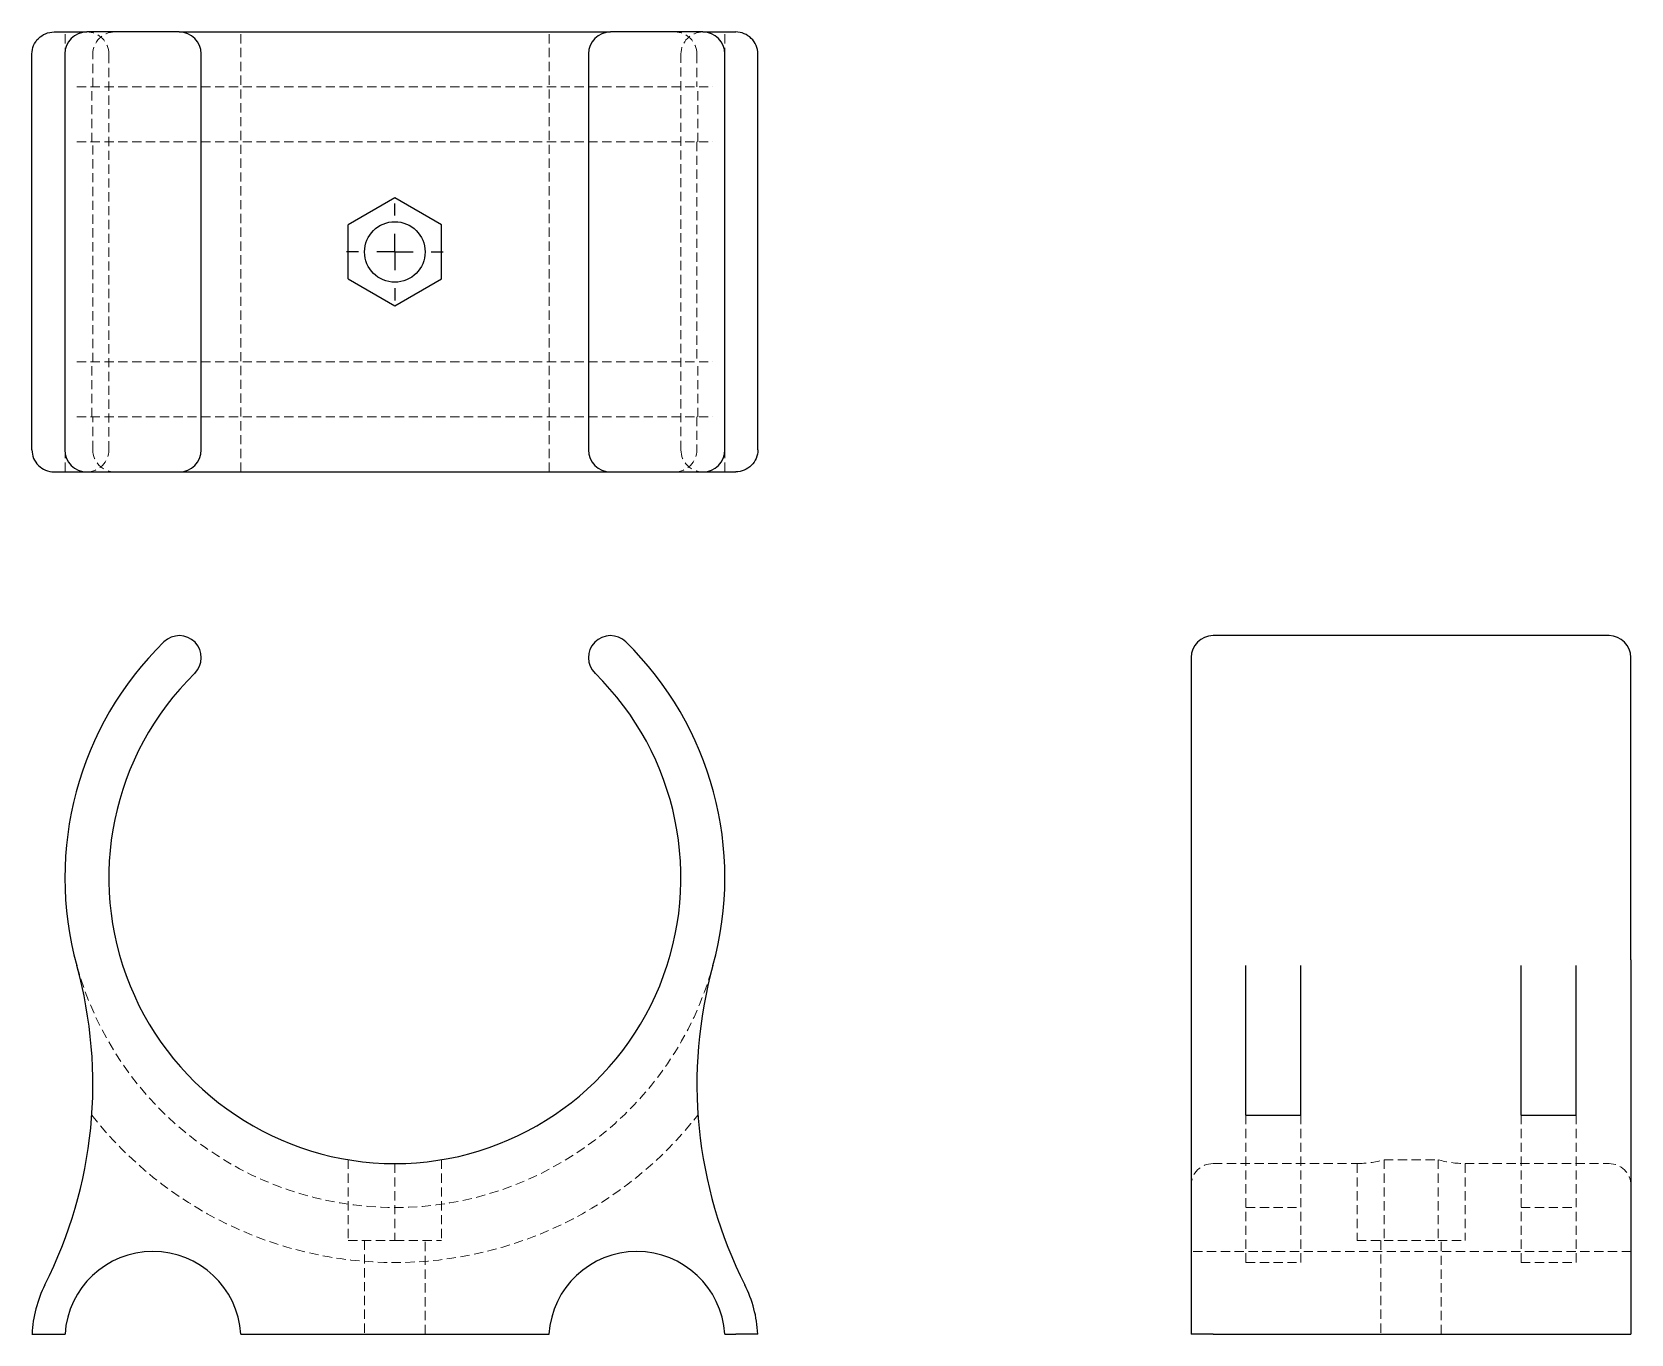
# Model space of a CAD drawing. Header units: millimetres. Extents: x 33 to 253, y 9 to 188.
import ezdxf

# ---------------------------------------------------------------- set-up
doc = ezdxf.new("R2010")
doc.units = ezdxf.units.MM
doc.linetypes.add('HIDDEN', pattern=[1.905, 1.27, -0.635])
doc.layers.add('10', color=7, linetype='Continuous')

# ---------------------------------------------------------------- blocks, each defined once
blk = doc.blocks.new('SW_CENTERMARKSYMBOL_0')
at = {"layer": '10', "color": 0}
for p, q in [((0, 5), (0, 6.67)), ((0, 0), (0, 2.5)), ((-5, 0), (-6.67, 0)), ((0, 0), (-2.5, 0)), ((0, 0), (0, -2.5)), ((0, 0), (2.5, 0)), ((5, 0), (6.67, 0)), ((0, -5), (0, -6.67))]:
    blk.add_line(p, q, dxfattribs=at)

msp = doc.modelspace()

# ---------------------------------------------------------------- linework, layer by layer
at = {"color": 7, "linetype": 'Continuous', "lineweight": 25}
for p, q in [((36.04, 188.31), (37.49, 188.31)), ((37.49, 188.31), (40.56, 188.31)), ((53.3, 188.31), (40.56, 188.31)), ((53.3, 188.31), (112.7, 188.31)), ((125.44, 188.31), (112.7, 188.31)), ((125.44, 188.31), (128.51, 188.31)), ((128.51, 188.31), (129.96, 188.31)), ((33, 130.72), (33, 185.28)), ((37.53, 185.28), (37.53, 130.72)), ((56.33, 130.72), (56.33, 185.28)), ((109.67, 185.28), (109.67, 130.72)), ((128.47, 130.72), (128.47, 185.28)), ((133, 130.72), (133, 185.28)), ((83, 165.44), (76.56, 161.72)), ((89.44, 161.72), (83, 165.44)), ((76.56, 154.28), (76.56, 161.72)), ((89.44, 154.28), (89.44, 161.72)), ((76.56, 154.28), (83, 150.56)), ((83, 150.56), (89.44, 154.28)), ((36.04, 127.69), (37.49, 127.69)), ((37.49, 127.69), (40.56, 127.69)), ((40.56, 127.69), (53.3, 127.69)), ((53.3, 127.69), (112.7, 127.69)), ((112.7, 127.69), (125.44, 127.69)), ((125.44, 127.69), (128.51, 127.69)), ((128.51, 127.69), (129.96, 127.69)), ((250.28, 105.12), (195.72, 105.12)), ((192.69, 102.09), (192.69, 60.46)), ((253.31, 60.46), (253.31, 102.09)), ((192.69, 60.46), (192.69, 14.29)), ((200.26, 39.06), (200.26, 59.65)), ((207.84, 39.06), (207.84, 59.65)), ((238.16, 39.06), (238.16, 59.65)), ((245.74, 39.06), (245.74, 59.65)), ((253.31, 60.46), (253.31, 14.29)), ((200.26, 39.06), (207.84, 39.06)), ((238.16, 39.06), (245.74, 39.06)), ((192.69, 14.29), (192.69, 8.88)), ((253.31, 14.29), (253.31, 8.88)), ((36.04, 8.88), (37.55, 8.88)), ((61.76, 8.88), (104.24, 8.88)), ((128.45, 8.88), (129.96, 8.88)), ((195.72, 8.88), (250.28, 8.88))]:
    msp.add_line(p, q, dxfattribs=at)
at = {"color": 7, "linetype": 'HIDDEN', "lineweight": 18}
for p, q in [((37.55, 127.69), (37.55, 188.31)), ((61.76, 127.69), (61.76, 188.31)), ((104.24, 127.69), (104.24, 188.31)), ((128.45, 127.69), (128.45, 188.31)), ((41.39, 180.74), (41.39, 185.28)), ((43.59, 185.28), (43.59, 130.72)), ((122.41, 130.72), (122.41, 185.28)), ((124.61, 185.28), (124.61, 180.74)), ((39.18, 180.74), (126.82, 180.74)), ((41.24, 173.16), (41.24, 180.74)), ((124.76, 173.16), (124.76, 180.74)), ((39.18, 173.16), (126.82, 173.16)), ((41.39, 142.84), (41.39, 173.16)), ((124.61, 173.16), (124.61, 142.84)), ((39.18, 142.84), (126.82, 142.84)), ((41.24, 135.26), (41.24, 142.84)), ((124.76, 135.26), (124.76, 142.84)), ((39.18, 135.26), (126.82, 135.26)), ((41.39, 130.72), (41.39, 135.26)), ((124.61, 135.26), (124.61, 130.72)), ((200.26, 18.73), (200.26, 39.06)), ((207.84, 18.73), (207.84, 39.06)), ((238.16, 18.73), (238.16, 39.06)), ((245.74, 18.73), (245.74, 39.06)), ((76.56, 32.9), (76.56, 21.76)), ((83, 32.37), (83, 21.76)), ((89.44, 32.9), (89.44, 21.76)), ((195.72, 32.37), (215.56, 32.37)), ((215.56, 32.37), (215.56, 21.76)), ((219.28, 32.9), (226.72, 32.9)), ((219.28, 32.9), (219.28, 21.76)), ((226.72, 32.9), (226.72, 21.76)), ((230.44, 32.37), (230.44, 21.76)), ((230.44, 32.37), (250.28, 32.37)), ((200.26, 26.31), (207.84, 26.31)), ((238.16, 26.31), (245.74, 26.31)), ((76.56, 21.76), (83, 21.76)), ((78.83, 21.76), (78.83, 8.88)), ((83, 21.76), (89.44, 21.76)), ((87.17, 8.88), (87.17, 21.76)), ((253.31, 20.24), (192.69, 20.24)), ((215.56, 21.76), (219.28, 21.76)), ((218.83, 21.76), (218.83, 8.88)), ((219.28, 21.76), (226.72, 21.76)), ((226.72, 21.76), (230.44, 21.76)), ((227.17, 8.88), (227.17, 21.76)), ((200.26, 18.73), (207.84, 18.73)), ((238.16, 18.73), (245.74, 18.73))]:
    msp.add_line(p, q, dxfattribs=at)
at = {"color": 7, "linetype": 'Continuous', "lineweight": 25}
msp.add_circle((83, 158), 4.17, dxfattribs=at)
for centre, radius, start, end in [((40.56, 185.28), 3.03, 90, 180), ((53.3, 185.28), 3.03, 0, 90), ((112.7, 185.28), 3.03, 90, 180), ((125.44, 185.28), 3.03, 0, 90), ((40.56, 130.72), 3.03, 180, 270), ((53.3, 130.72), 3.03, 270, 0), ((112.7, 130.72), 3.03, 180, 270), ((125.44, 130.72), 3.03, 270, 0), ((83, 71.78), 45.47, 134.4153, 195.466), ((53.3, 102.09), 3.03, 314.4153, 134.4153), ((112.7, 102.09), 3.03, 45.5847, 225.5847), ((83, 71.78), 45.47, 344.534, 45.5847), ((195.72, 102.09), 3.03, 90, 180), ((250.28, 102.09), 3.03, 0, 90), ((83, 71.78), 39.41, 134.4153, 45.5847), ((-19.83, 43.33), 61.22, 333.1291, 15.466), ((185.83, 43.33), 61.22, 164.534, 206.8708), ((49.66, 8.12), 12.13, 3.5833, 176.4167), ((116.34, 8.12), 12.13, 3.5833, 176.4167), ((49.66, 8.12), 16.67, 153.1291, 177.3947), ((116.34, 8.12), 16.67, 2.6053, 26.8708)]:
    msp.add_arc(centre, radius, start, end, dxfattribs=at)
at = {"color": 7, "linetype": 'HIDDEN', "lineweight": 18}
for centre, radius, start, end in [((40.56, 185.28), 3.03, 0, 90), ((44.42, 185.28), 3.03, 90, 180), ((121.58, 185.28), 3.03, 0, 90), ((125.44, 185.28), 3.03, 90, 180), ((40.56, 130.72), 3.03, 270, 0), ((44.42, 130.72), 3.03, 180, 270), ((121.58, 130.72), 3.03, 270, 0), ((125.44, 130.72), 3.03, 180, 270), ((83, 71.78), 45.47, 195.466, 344.534), ((83, 71.78), 53.05, 218.0825, 321.9175), ((195.72, 29.34), 3.03, 90, 180), ((250.28, 29.34), 3.03, 0, 90)]:
    msp.add_arc(centre, radius, start, end, dxfattribs=at)
for centre, start_param, end_param in [((215.56, 71.78), 3.141593, 3.305791), ((230.44, 71.78), 2.977394, 3.141593)]:
    msp.add_ellipse(centre, major_axis=(0, 39.41), ratio=0.57735, start_param=start_param, end_param=end_param, dxfattribs=at)
at = {"color": 7, "linetype": 'Continuous', "lineweight": 25}
for points in [[(33, 185.28), (33, 185.68), (33.08, 186.08), (33.38, 186.81), (33.61, 187.15), (34.17, 187.71), (34.51, 187.93), (35.24, 188.23), (35.64, 188.31), (36.04, 188.31)], [(133, 185.28), (133, 185.68), (132.92, 186.08), (132.62, 186.81), (132.39, 187.15), (131.83, 187.71), (131.49, 187.93), (130.76, 188.23), (130.36, 188.31), (129.96, 188.31)], [(33, 130.72), (33, 130.32), (33.08, 129.92), (33.38, 129.19), (33.61, 128.85), (34.17, 128.29), (34.51, 128.07), (35.24, 127.77), (35.64, 127.69), (36.04, 127.69)], [(133, 130.72), (133, 130.32), (132.92, 129.92), (132.62, 129.19), (132.39, 128.85), (131.83, 128.29), (131.49, 128.07), (130.76, 127.77), (130.36, 127.69), (129.96, 127.69)], [(33, 8.88), (33, 8.88), (33.08, 8.88), (33.38, 8.88), (33.61, 8.88), (34.17, 8.88), (34.51, 8.88), (35.24, 8.88), (35.64, 8.88), (36.04, 8.88)], [(133, 8.88), (133, 8.88), (132.92, 8.88), (132.62, 8.88), (132.39, 8.88), (131.83, 8.88), (131.49, 8.88), (130.76, 8.88), (130.36, 8.88), (129.96, 8.88)], [(195.72, 8.88), (195.32, 8.88), (194.92, 8.88), (194.19, 8.88), (193.85, 8.88), (193.29, 8.88), (193.07, 8.88), (192.77, 8.88), (192.69, 8.88), (192.69, 8.88)], [(250.28, 8.88), (250.68, 8.88), (251.08, 8.88), (251.81, 8.88), (252.15, 8.88), (252.71, 8.88), (252.93, 8.88), (253.23, 8.88), (253.31, 8.88), (253.31, 8.88)]]:
    msp.add_open_spline(points, degree=3, knots=[0, 0, 0, 0, 0.25, 0.25, 0.5, 0.5, 0.75, 0.75, 1, 1, 1, 1], dxfattribs=at)

# ---------------------------------------------------------------- block references
at = {"layer": '10'}
msp.add_blockref('SW_CENTERMARKSYMBOL_0', (83, 158), dxfattribs=at)

doc.saveas('drawing.dxf')
